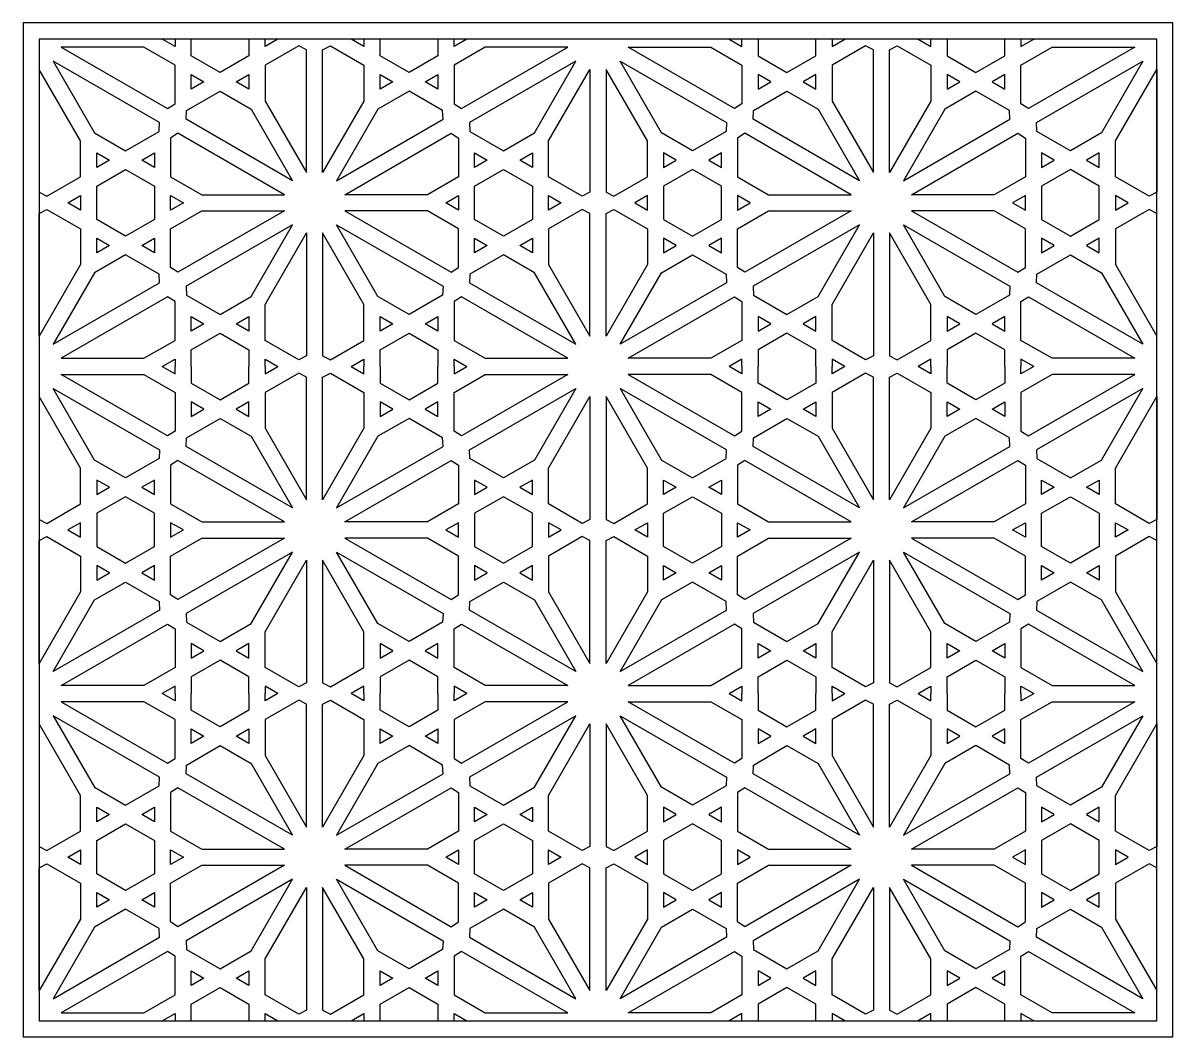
# Model space of a CAD drawing. Header units: millimetres. Extents: x 371 to 797, y 677 to 1053.
import ezdxf

# ---------------------------------------------------------------- set-up
doc = ezdxf.new("R2010")
doc.units = ezdxf.units.MM
doc.layers.add('LAYER_05', color=1, linetype='Continuous', true_color=0xff0000)

msp = doc.modelspace()

# ---------------------------------------------------------------- linework, layer by layer
at = {"layer": 'LAYER_05'}
for p, q in [((797.16, 1053.16), (370.97, 1053.16)), ((370.97, 1053.16), (370.97, 677.26)), ((797.16, 677.26), (797.16, 1053.16)), ((791.16, 1047.16), (376.97, 1047.16)), ((376.97, 1047.16), (376.97, 683.26)), ((427.3, 1044.44), (422.59, 1047.16)), ((427.3, 1047.16), (427.3, 1044.44)), ((433.3, 1040.98), (433.3, 1047.16)), ((454.7, 1047.16), (454.7, 1040.98)), ((465.41, 1047.16), (460.7, 1044.44)), ((460.7, 1044.44), (460.7, 1047.16)), ((473.14, 1044.69), (460.7, 1037.51)), ((476.02, 1043.21), (473.14, 1044.69)), ((482.02, 1043.21), (484.9, 1044.69)), ((484.9, 1044.69), (497.33, 1037.51)), ((497.33, 1044.44), (492.63, 1047.16)), ((497.33, 1047.16), (497.33, 1044.44)), ((503.33, 1040.98), (503.33, 1047.16)), ((524.74, 1047.16), (524.74, 1040.98)), ((535.44, 1047.16), (530.74, 1044.44)), ((530.74, 1044.44), (530.74, 1047.16)), ((632.69, 1047.16), (637.4, 1044.44)), ((637.4, 1044.44), (637.4, 1047.16)), ((643.4, 1047.16), (643.4, 1040.98)), ((664.8, 1040.98), (664.8, 1047.16)), ((670.8, 1047.16), (670.8, 1044.44)), ((670.8, 1044.44), (675.5, 1047.16)), ((683.24, 1044.69), (670.8, 1037.51)), ((686.11, 1043.21), (683.24, 1044.69)), ((692.11, 1043.21), (694.99, 1044.69)), ((694.99, 1044.69), (707.43, 1037.51)), ((702.73, 1047.16), (707.43, 1044.44)), ((707.43, 1044.44), (707.43, 1047.16)), ((713.43, 1047.16), (713.43, 1040.98)), ((734.83, 1040.98), (734.83, 1047.16)), ((740.83, 1047.16), (740.83, 1044.44)), ((740.83, 1044.44), (745.54, 1047.16)), ((791.16, 683.26), (791.16, 1047.16)), ((415.79, 1044.16), (385.16, 1044.16)), ((385.16, 1044.16), (424.58, 1021.4)), ((427.3, 1037.51), (415.79, 1044.16)), ((444, 1034.8), (433.3, 1040.98)), ((454.7, 1040.98), (444, 1034.8)), ((476.02, 997.7), (476.02, 1043.21)), ((482.02, 997.7), (482.02, 1043.21)), ((514.03, 1034.8), (503.33, 1040.98)), ((524.74, 1040.98), (514.03, 1034.8)), ((542.24, 1044.16), (530.74, 1037.51)), ((533.46, 1021.4), (572.87, 1044.16)), ((572.87, 1044.16), (542.24, 1044.16)), ((595.26, 1044.16), (625.89, 1044.16)), ((634.67, 1021.4), (595.26, 1044.16)), ((625.89, 1044.16), (637.4, 1037.51)), ((643.4, 1040.98), (654.1, 1034.8)), ((654.1, 1034.8), (664.8, 1040.98)), ((686.11, 997.7), (686.11, 1043.21)), ((692.11, 997.7), (692.11, 1043.21)), ((713.43, 1040.98), (724.13, 1034.8)), ((724.13, 1034.8), (734.83, 1040.98)), ((740.83, 1037.51), (752.34, 1044.16)), ((782.97, 1044.16), (743.56, 1021.4)), ((752.34, 1044.16), (782.97, 1044.16)), ((392.28, 1009.44), (376.97, 1035.96)), ((376.97, 1035.96), (376.97, 990.45)), ((382.16, 1038.96), (397.48, 1012.44)), ((421.58, 1016.21), (382.16, 1038.96)), ((427.3, 1023.16), (427.3, 1037.51)), ((460.7, 1037.51), (460.7, 1024.23)), ((497.33, 1037.51), (497.33, 1024.23)), ((530.74, 1037.51), (530.74, 1023.16)), ((575.87, 1038.96), (536.46, 1016.21)), ((560.56, 1012.44), (575.87, 1038.96)), ((565.75, 1009.44), (581.07, 1035.96)), ((581.07, 1035.96), (581.07, 990.45)), ((602.38, 1009.44), (587.07, 1035.96)), ((587.07, 1035.96), (587.07, 990.45)), ((607.58, 1012.44), (592.26, 1038.96)), ((592.26, 1038.96), (631.67, 1016.21)), ((637.4, 1037.51), (637.4, 1023.16)), ((670.8, 1037.51), (670.8, 1024.23)), ((707.43, 1037.51), (707.43, 1024.23)), ((740.83, 1023.16), (740.83, 1037.51)), ((746.56, 1016.21), (785.97, 1038.96)), ((785.97, 1038.96), (770.65, 1012.44)), ((775.85, 1009.44), (791.16, 1035.96)), ((791.16, 1035.96), (791.16, 990.45)), ((433.3, 1028.62), (433.3, 1034.05)), ((433.3, 1034.05), (438, 1031.33)), ((450, 1031.33), (454.7, 1034.05)), ((454.7, 1034.05), (454.7, 1028.62)), ((503.33, 1028.62), (503.33, 1034.05)), ((503.33, 1034.05), (508.03, 1031.33)), ((520.03, 1031.33), (524.74, 1034.05)), ((524.74, 1034.05), (524.74, 1028.62)), ((648.1, 1031.33), (643.4, 1034.05)), ((643.4, 1034.05), (643.4, 1028.62)), ((664.8, 1034.05), (660.1, 1031.33)), ((664.8, 1028.62), (664.8, 1034.05)), ((718.13, 1031.33), (713.43, 1034.05)), ((713.43, 1034.05), (713.43, 1028.62)), ((734.83, 1034.05), (730.13, 1031.33)), ((734.83, 1028.62), (734.83, 1034.05)), ((431.57, 1020.69), (444, 1027.87)), ((438, 1031.33), (433.3, 1028.62)), ((444, 1027.87), (455.51, 1021.23)), ((454.7, 1028.62), (450, 1031.33)), ((514.03, 1027.87), (502.53, 1021.23)), ((508.03, 1031.33), (503.33, 1028.62)), ((526.47, 1020.69), (514.03, 1027.87)), ((524.74, 1028.62), (520.03, 1031.33)), ((641.66, 1020.69), (654.1, 1027.87)), ((643.4, 1028.62), (648.1, 1031.33)), ((654.1, 1027.87), (665.61, 1021.23)), ((660.1, 1031.33), (664.8, 1028.62)), ((724.13, 1027.87), (712.62, 1021.23)), ((713.43, 1028.62), (718.13, 1031.33)), ((736.57, 1020.69), (724.13, 1027.87)), ((730.13, 1031.33), (734.83, 1028.62)), ((424.58, 1021.4), (427.3, 1023.16)), ((460.7, 1024.23), (476.02, 997.7)), ((497.33, 1024.23), (482.02, 997.7)), ((530.74, 1023.16), (533.46, 1021.4)), ((637.4, 1023.16), (634.67, 1021.4)), ((670.8, 1024.23), (686.11, 997.7)), ((707.43, 1024.23), (692.11, 997.7)), ((743.56, 1021.4), (740.83, 1023.16)), ((431.41, 1017.46), (431.57, 1020.69)), ((455.51, 1021.23), (470.82, 994.7)), ((502.53, 1021.23), (487.21, 994.7)), ((526.63, 1017.46), (526.47, 1020.69)), ((641.51, 1017.46), (641.66, 1020.69)), ((665.61, 1021.23), (680.92, 994.7)), ((712.62, 1021.23), (697.31, 994.7)), ((736.72, 1017.46), (736.57, 1020.69)), ((421.42, 1012.97), (421.58, 1016.21)), ((470.82, 994.7), (431.41, 1017.46)), ((487.21, 994.7), (526.63, 1017.46)), ((536.46, 1016.21), (536.61, 1012.97)), ((631.67, 1016.21), (631.52, 1012.97)), ((680.92, 994.7), (641.51, 1017.46)), ((697.31, 994.7), (736.72, 1017.46)), ((746.71, 1012.97), (746.56, 1016.21)), ((397.48, 1012.44), (408.98, 1005.79)), ((408.98, 1005.79), (421.42, 1012.97)), ((428.41, 1012.26), (425.69, 1010.51)), ((425.69, 1010.51), (425.69, 996.15)), ((467.82, 989.51), (428.41, 1012.26)), ((490.21, 989.51), (529.63, 1012.26)), ((529.63, 1012.26), (532.35, 1010.51)), ((532.35, 1010.51), (532.35, 996.15)), ((536.61, 1012.97), (549.05, 1005.79)), ((549.05, 1005.79), (560.56, 1012.44)), ((619.08, 1005.79), (607.58, 1012.44)), ((631.52, 1012.97), (619.08, 1005.79)), ((638.51, 1012.26), (635.78, 1010.51)), ((635.78, 1010.51), (635.78, 996.15)), ((677.92, 989.51), (638.51, 1012.26)), ((700.31, 989.51), (739.72, 1012.26)), ((739.72, 1012.26), (742.45, 1010.51)), ((742.45, 1010.51), (742.45, 996.15)), ((759.15, 1005.79), (746.71, 1012.97)), ((770.65, 1012.44), (759.15, 1005.79)), ((392.28, 996.15), (392.28, 1009.44)), ((565.75, 996.15), (565.75, 1009.44)), ((602.38, 996.15), (602.38, 1009.44)), ((775.85, 996.15), (775.85, 1009.44)), ((398.28, 1005.04), (402.98, 1002.33)), ((398.28, 999.61), (398.28, 1005.04)), ((402.98, 1002.33), (398.28, 999.61)), ((414.98, 1002.33), (419.69, 1005.04)), ((419.69, 999.61), (414.98, 1002.33)), ((419.69, 1005.04), (419.69, 999.61)), ((538.35, 1005.04), (543.05, 1002.33)), ((538.35, 999.61), (538.35, 1005.04)), ((543.05, 1002.33), (538.35, 999.61)), ((555.05, 1002.33), (559.75, 1005.04)), ((559.75, 999.61), (555.05, 1002.33)), ((559.75, 1005.04), (559.75, 999.61)), ((608.38, 1005.04), (608.38, 999.61)), ((613.08, 1002.33), (608.38, 1005.04)), ((608.38, 999.61), (613.08, 1002.33)), ((629.78, 1005.04), (625.08, 1002.33)), ((625.08, 1002.33), (629.78, 999.61)), ((629.78, 999.61), (629.78, 1005.04)), ((748.45, 1005.04), (748.45, 999.61)), ((753.15, 1002.33), (748.45, 1005.04)), ((748.45, 999.61), (753.15, 1002.33)), ((769.85, 1005.04), (765.15, 1002.33)), ((765.15, 1002.33), (769.85, 999.61)), ((769.85, 999.61), (769.85, 1005.04)), ((398.28, 992.69), (408.98, 998.87)), ((408.98, 998.87), (419.69, 992.69)), ((538.35, 992.69), (549.05, 998.87)), ((549.05, 998.87), (559.75, 992.69)), ((619.08, 998.87), (608.38, 992.69)), ((629.78, 992.69), (619.08, 998.87)), ((759.15, 998.87), (748.45, 992.69)), ((769.85, 992.69), (759.15, 998.87)), ((379.85, 988.97), (392.28, 996.15)), ((425.69, 996.15), (437.19, 989.51)), ((532.35, 996.15), (520.84, 989.51)), ((578.19, 988.97), (565.75, 996.15)), ((589.94, 988.97), (602.38, 996.15)), ((635.78, 996.15), (647.29, 989.51)), ((742.45, 996.15), (730.94, 989.51)), ((788.29, 988.97), (775.85, 996.15)), ((376.97, 990.45), (379.85, 988.97)), ((387.58, 986.51), (392.28, 989.22)), ((392.28, 989.22), (392.28, 983.79)), ((398.28, 980.33), (398.28, 992.69)), ((419.69, 992.69), (419.69, 980.33)), ((425.69, 983.79), (425.69, 989.22)), ((425.69, 989.22), (430.39, 986.51)), ((437.19, 989.51), (467.82, 989.51)), ((520.84, 989.51), (490.21, 989.51)), ((527.64, 986.51), (532.35, 989.22)), ((532.35, 989.22), (532.35, 983.79)), ((538.35, 980.33), (538.35, 992.69)), ((559.75, 992.69), (559.75, 980.33)), ((565.75, 983.79), (565.75, 989.22)), ((565.75, 989.22), (570.45, 986.51)), ((581.07, 990.45), (578.19, 988.97)), ((587.07, 990.45), (589.94, 988.97)), ((602.38, 989.22), (597.68, 986.51)), ((602.38, 983.79), (602.38, 989.22)), ((608.38, 992.69), (608.38, 980.33)), ((629.78, 980.33), (629.78, 992.69)), ((640.49, 986.51), (635.78, 989.22)), ((635.78, 989.22), (635.78, 983.79)), ((647.29, 989.51), (677.92, 989.51)), ((730.94, 989.51), (700.31, 989.51)), ((742.45, 989.22), (737.74, 986.51)), ((742.45, 983.79), (742.45, 989.22)), ((748.45, 992.69), (748.45, 980.33)), ((769.85, 980.33), (769.85, 992.69)), ((780.55, 986.51), (775.85, 989.22)), ((775.85, 989.22), (775.85, 983.79)), ((791.16, 990.45), (788.29, 988.97)), ((392.28, 983.79), (387.58, 986.51)), ((430.39, 986.51), (425.69, 983.79)), ((532.35, 983.79), (527.64, 986.51)), ((570.45, 986.51), (565.75, 983.79)), ((597.68, 986.51), (602.38, 983.79)), ((635.78, 983.79), (640.49, 986.51)), ((737.74, 986.51), (742.45, 983.79)), ((775.85, 983.79), (780.55, 986.51)), ((376.97, 982.56), (379.85, 984.04)), ((376.97, 937.05), (376.97, 982.56)), ((379.85, 984.04), (392.28, 976.86)), ((408.98, 974.15), (398.28, 980.33)), ((419.69, 980.33), (408.98, 974.15)), ((425.69, 976.86), (437.19, 983.51)), ((467.82, 983.51), (428.41, 960.75)), ((437.19, 983.51), (467.82, 983.51)), ((490.21, 983.51), (529.63, 960.75)), ((520.84, 983.51), (490.21, 983.51)), ((532.35, 976.86), (520.84, 983.51)), ((549.05, 974.15), (538.35, 980.33)), ((559.75, 980.33), (549.05, 974.15)), ((578.19, 984.04), (565.75, 976.86)), ((581.07, 982.56), (578.19, 984.04)), ((581.07, 937.05), (581.07, 982.56)), ((587.07, 982.56), (589.94, 984.04)), ((587.07, 937.05), (587.07, 982.56)), ((589.94, 984.04), (602.38, 976.86)), ((608.38, 980.33), (619.08, 974.15)), ((619.08, 974.15), (629.78, 980.33)), ((635.78, 976.86), (647.29, 983.51)), ((677.92, 983.51), (638.51, 960.75)), ((647.29, 983.51), (677.92, 983.51)), ((730.94, 983.51), (700.31, 983.51)), ((700.31, 983.51), (739.72, 960.75)), ((742.45, 976.86), (730.94, 983.51)), ((748.45, 980.33), (759.15, 974.15)), ((759.15, 974.15), (769.85, 980.33)), ((788.29, 984.04), (775.85, 976.86)), ((791.16, 982.56), (788.29, 984.04)), ((791.16, 937.05), (791.16, 982.56)), ((392.28, 976.86), (392.28, 963.58)), ((425.69, 962.51), (425.69, 976.86)), ((470.82, 978.31), (431.41, 955.56)), ((455.51, 951.79), (470.82, 978.31)), ((502.53, 951.79), (487.21, 978.31)), ((487.21, 978.31), (526.63, 955.56)), ((532.35, 962.51), (532.35, 976.86)), ((565.75, 976.86), (565.75, 963.58)), ((602.38, 976.86), (602.38, 963.58)), ((635.78, 962.51), (635.78, 976.86)), ((680.92, 978.31), (641.51, 955.56)), ((665.61, 951.79), (680.92, 978.31)), ((697.31, 978.31), (736.72, 955.56)), ((712.62, 951.79), (697.31, 978.31)), ((742.45, 962.51), (742.45, 976.86)), ((775.85, 976.86), (775.85, 963.58)), ((398.28, 967.97), (398.28, 973.4)), ((398.28, 973.4), (402.98, 970.68)), ((414.98, 970.68), (419.69, 973.4)), ((419.69, 973.4), (419.69, 967.97)), ((460.7, 948.79), (476.02, 975.31)), ((476.02, 975.31), (476.02, 929.8)), ((482.02, 975.31), (482.02, 929.8)), ((497.33, 948.79), (482.02, 975.31)), ((538.35, 967.97), (538.35, 973.4)), ((538.35, 973.4), (543.05, 970.68)), ((555.05, 970.68), (559.75, 973.4)), ((559.75, 973.4), (559.75, 967.97)), ((613.08, 970.68), (608.38, 973.4)), ((608.38, 973.4), (608.38, 967.97)), ((629.78, 973.4), (625.08, 970.68)), ((629.78, 967.97), (629.78, 973.4)), ((670.8, 948.79), (686.11, 975.31)), ((686.11, 975.31), (686.11, 929.8)), ((707.43, 948.79), (692.11, 975.31)), ((692.11, 975.31), (692.11, 929.8)), ((753.15, 970.68), (748.45, 973.4)), ((748.45, 973.4), (748.45, 967.97)), ((769.85, 973.4), (765.15, 970.68)), ((769.85, 967.97), (769.85, 973.4)), ((402.98, 970.68), (398.28, 967.97)), ((419.69, 967.97), (414.98, 970.68)), ((543.05, 970.68), (538.35, 967.97)), ((559.75, 967.97), (555.05, 970.68)), ((608.38, 967.97), (613.08, 970.68)), ((625.08, 970.68), (629.78, 967.97)), ((748.45, 967.97), (753.15, 970.68)), ((765.15, 970.68), (769.85, 967.97)), ((392.28, 963.58), (376.97, 937.05)), ((408.98, 967.22), (397.48, 960.58)), ((421.42, 960.04), (408.98, 967.22)), ((549.05, 967.22), (536.61, 960.04)), ((560.56, 960.58), (549.05, 967.22)), ((565.75, 963.58), (581.07, 937.05)), ((602.38, 963.58), (587.07, 937.05)), ((607.58, 960.58), (619.08, 967.22)), ((619.08, 967.22), (631.52, 960.04)), ((746.71, 960.04), (759.15, 967.22)), ((759.15, 967.22), (770.65, 960.58)), ((775.85, 963.58), (791.16, 937.05)), ((397.48, 960.58), (382.16, 934.05)), ((421.58, 956.81), (421.42, 960.04)), ((428.41, 960.75), (425.69, 962.51)), ((529.63, 960.75), (532.35, 962.51)), ((536.61, 960.04), (536.46, 956.81)), ((575.87, 934.05), (560.56, 960.58)), ((592.26, 934.05), (607.58, 960.58)), ((631.52, 960.04), (631.67, 956.81)), ((638.51, 960.75), (635.78, 962.51)), ((739.72, 960.75), (742.45, 962.51)), ((746.56, 956.81), (746.71, 960.04)), ((770.65, 960.58), (785.97, 934.05)), ((382.16, 934.05), (421.58, 956.81)), ((431.41, 955.56), (431.57, 952.32)), ((526.63, 955.56), (526.47, 952.32)), ((536.46, 956.81), (575.87, 934.05)), ((631.67, 956.81), (592.26, 934.05)), ((641.51, 955.56), (641.66, 952.32)), ((736.72, 955.56), (736.57, 952.32)), ((785.97, 934.05), (746.56, 956.81)), ((424.58, 951.61), (385.16, 928.86)), ((427.3, 949.86), (424.58, 951.61)), ((431.57, 952.32), (444, 945.14)), ((444, 945.14), (455.51, 951.79)), ((514.03, 945.14), (502.53, 951.79)), ((526.47, 952.32), (514.03, 945.14)), ((533.46, 951.61), (530.74, 949.86)), ((572.87, 928.86), (533.46, 951.61)), ((595.26, 928.86), (634.67, 951.61)), ((634.67, 951.61), (637.4, 949.86)), ((641.66, 952.32), (654.1, 945.14)), ((654.1, 945.14), (665.61, 951.79)), ((724.13, 945.14), (712.62, 951.79)), ((736.57, 952.32), (724.13, 945.14)), ((740.83, 949.86), (743.56, 951.61)), ((743.56, 951.61), (782.97, 928.86)), ((427.3, 935.5), (427.3, 949.86)), ((460.7, 935.5), (460.7, 948.79)), ((497.33, 935.5), (497.33, 948.79)), ((530.74, 949.86), (530.74, 935.5)), ((637.4, 949.86), (637.4, 935.5)), ((670.8, 935.5), (670.8, 948.79)), ((707.43, 935.5), (707.43, 948.79)), ((740.83, 935.5), (740.83, 949.86)), ((433.3, 944.39), (438, 941.68)), ((433.3, 938.96), (433.3, 944.39)), ((450, 941.68), (454.7, 944.39)), ((454.7, 944.39), (454.7, 938.96)), ((503.33, 944.39), (508.03, 941.68)), ((503.33, 938.96), (503.33, 944.39)), ((520.03, 941.68), (524.74, 944.39)), ((524.74, 944.39), (524.74, 938.96)), ((643.4, 944.39), (643.4, 938.96)), ((648.1, 941.68), (643.4, 944.39)), ((664.8, 944.39), (660.1, 941.68)), ((664.8, 938.96), (664.8, 944.39)), ((713.43, 944.39), (713.43, 938.96)), ((718.13, 941.68), (713.43, 944.39)), ((734.83, 944.39), (730.13, 941.68)), ((734.83, 938.96), (734.83, 944.39)), ((438, 941.68), (433.3, 938.96)), ((433.3, 932.04), (444, 938.22)), ((444, 938.22), (454.7, 932.04)), ((454.7, 938.96), (450, 941.68)), ((508.03, 941.68), (503.33, 938.96)), ((503.33, 932.04), (514.03, 938.22)), ((514.03, 938.22), (524.74, 932.04)), ((524.74, 938.96), (520.03, 941.68)), ((643.4, 938.96), (648.1, 941.68)), ((654.1, 938.22), (643.4, 932.04)), ((664.8, 932.04), (654.1, 938.22)), ((660.1, 941.68), (664.8, 938.96)), ((713.43, 938.96), (718.13, 941.68)), ((724.13, 938.22), (713.43, 932.04)), ((734.83, 932.04), (724.13, 938.22)), ((730.13, 941.68), (734.83, 938.96)), ((415.79, 928.86), (427.3, 935.5)), ((473.14, 928.32), (460.7, 935.5)), ((484.9, 928.32), (497.33, 935.5)), ((530.74, 935.5), (542.24, 928.86)), ((637.4, 935.5), (625.89, 928.86)), ((683.24, 928.32), (670.8, 935.5)), ((694.99, 928.32), (707.43, 935.5)), ((752.34, 928.86), (740.83, 935.5)), ((433.3, 925.86), (433.3, 932.04)), ((454.7, 932.04), (454.7, 925.86)), ((476.02, 929.8), (473.14, 928.32)), ((482.02, 929.8), (484.9, 928.32)), ((503.33, 925.86), (503.33, 932.04)), ((524.74, 932.04), (524.74, 925.86)), ((643.4, 932.04), (643.4, 925.86)), ((664.8, 925.86), (664.8, 932.04)), ((686.11, 929.8), (683.24, 928.32)), ((692.11, 929.8), (694.99, 928.32)), ((713.43, 932.04), (713.43, 925.86)), ((734.83, 925.86), (734.83, 932.04)), ((385.16, 928.86), (415.79, 928.86)), ((422.59, 925.86), (427.3, 928.57)), ((422.59, 925.86), (427.3, 923.14)), ((427.3, 928.57), (427.3, 925.86)), ((427.3, 923.14), (427.3, 925.86)), ((433.3, 925.86), (433.3, 919.68)), ((454.7, 919.68), (454.7, 925.86)), ((460.7, 925.86), (460.7, 928.57)), ((460.7, 928.57), (465.41, 925.86)), ((460.7, 925.86), (460.7, 923.14)), ((460.7, 923.14), (465.41, 925.86)), ((492.63, 925.86), (497.33, 928.57)), ((492.63, 925.86), (497.33, 923.14)), ((497.33, 928.57), (497.33, 925.86)), ((497.33, 923.14), (497.33, 925.86)), ((503.33, 925.86), (503.33, 919.68)), ((524.74, 919.68), (524.74, 925.86)), ((530.74, 925.86), (530.74, 928.57)), ((530.74, 928.57), (535.44, 925.86)), ((530.74, 925.86), (530.74, 923.14)), ((530.74, 923.14), (535.44, 925.86)), ((542.24, 928.86), (572.87, 928.86)), ((625.89, 928.86), (595.26, 928.86)), ((637.4, 928.57), (632.69, 925.86)), ((637.4, 923.14), (632.69, 925.86)), ((637.4, 925.86), (637.4, 928.57)), ((637.4, 925.86), (637.4, 923.14)), ((643.4, 919.68), (643.4, 925.86)), ((664.8, 925.86), (664.8, 919.68)), ((675.5, 925.86), (670.8, 928.57)), ((670.8, 928.57), (670.8, 925.86)), ((675.5, 925.86), (670.8, 923.14)), ((670.8, 923.14), (670.8, 925.86)), ((707.43, 928.57), (702.73, 925.86)), ((707.43, 923.14), (702.73, 925.86)), ((707.43, 925.86), (707.43, 928.57)), ((707.43, 925.86), (707.43, 923.14)), ((713.43, 919.68), (713.43, 925.86)), ((734.83, 925.86), (734.83, 919.68)), ((745.54, 925.86), (740.83, 928.57)), ((740.83, 928.57), (740.83, 925.86)), ((745.54, 925.86), (740.83, 923.14)), ((740.83, 923.14), (740.83, 925.86)), ((782.97, 928.86), (752.34, 928.86)), ((385.16, 922.86), (415.79, 922.86)), ((424.58, 900.1), (385.16, 922.86)), ((415.79, 922.86), (427.3, 916.21)), ((473.14, 923.39), (460.7, 916.21)), ((476.02, 921.91), (473.14, 923.39)), ((476.02, 876.4), (476.02, 921.91)), ((482.02, 921.91), (484.9, 923.39)), ((482.02, 876.4), (482.02, 921.91)), ((484.9, 923.39), (497.33, 916.21)), ((530.74, 916.21), (542.24, 922.86)), ((572.87, 922.86), (533.46, 900.1)), ((542.24, 922.86), (572.87, 922.86)), ((625.89, 922.86), (595.26, 922.86)), ((595.26, 922.86), (634.67, 900.1)), ((637.4, 916.21), (625.89, 922.86)), ((683.24, 923.39), (670.8, 916.21)), ((686.11, 921.91), (683.24, 923.39)), ((686.11, 876.4), (686.11, 921.91)), ((692.11, 921.91), (694.99, 923.39)), ((692.11, 876.4), (692.11, 921.91)), ((694.99, 923.39), (707.43, 916.21)), ((752.34, 922.86), (740.83, 916.21)), ((743.56, 900.1), (782.97, 922.86)), ((782.97, 922.86), (752.34, 922.86)), ((397.48, 891.14), (382.16, 917.66)), ((382.16, 917.66), (421.58, 894.91)), ((433.3, 919.68), (444, 913.5)), ((444, 913.5), (454.7, 919.68)), ((503.33, 919.68), (514.03, 913.5)), ((514.03, 913.5), (524.74, 919.68)), ((536.46, 894.91), (575.87, 917.66)), ((575.87, 917.66), (560.56, 891.14)), ((592.26, 917.66), (607.58, 891.14)), ((631.67, 894.91), (592.26, 917.66)), ((654.1, 913.5), (643.4, 919.68)), ((664.8, 919.68), (654.1, 913.5)), ((724.13, 913.5), (713.43, 919.68)), ((734.83, 919.68), (724.13, 913.5)), ((785.97, 917.66), (746.56, 894.91)), ((770.65, 891.14), (785.97, 917.66)), ((392.28, 888.14), (376.97, 914.66)), ((376.97, 914.66), (376.97, 869.15)), ((427.3, 916.21), (427.3, 901.86)), ((438, 910.03), (433.3, 912.75)), ((433.3, 912.75), (433.3, 907.32)), ((454.7, 912.75), (450, 910.03)), ((454.7, 907.32), (454.7, 912.75)), ((460.7, 916.21), (460.7, 902.93)), ((497.33, 916.21), (497.33, 902.93)), ((508.03, 910.03), (503.33, 912.75)), ((503.33, 912.75), (503.33, 907.32)), ((524.74, 912.75), (520.03, 910.03)), ((524.74, 907.32), (524.74, 912.75)), ((530.74, 901.86), (530.74, 916.21)), ((565.75, 888.14), (581.07, 914.66)), ((581.07, 914.66), (581.07, 869.15)), ((602.38, 888.14), (587.07, 914.66)), ((587.07, 914.66), (587.07, 869.15)), ((637.4, 901.86), (637.4, 916.21)), ((643.4, 907.32), (643.4, 912.75)), ((643.4, 912.75), (648.1, 910.03)), ((660.1, 910.03), (664.8, 912.75)), ((664.8, 912.75), (664.8, 907.32)), ((670.8, 916.21), (670.8, 902.93)), ((707.43, 916.21), (707.43, 902.93)), ((713.43, 907.32), (713.43, 912.75)), ((713.43, 912.75), (718.13, 910.03)), ((730.13, 910.03), (734.83, 912.75)), ((734.83, 912.75), (734.83, 907.32)), ((740.83, 916.21), (740.83, 901.86)), ((775.85, 888.14), (791.16, 914.66)), ((791.16, 914.66), (791.16, 869.15)), ((433.3, 907.32), (438, 910.03)), ((450, 910.03), (454.7, 907.32)), ((503.33, 907.32), (508.03, 910.03)), ((520.03, 910.03), (524.74, 907.32)), ((648.1, 910.03), (643.4, 907.32)), ((664.8, 907.32), (660.1, 910.03)), ((718.13, 910.03), (713.43, 907.32)), ((734.83, 907.32), (730.13, 910.03)), ((431.57, 899.39), (444, 906.57)), ((444, 906.57), (455.51, 899.93)), ((514.03, 906.57), (502.53, 899.93)), ((526.47, 899.39), (514.03, 906.57)), ((641.66, 899.39), (654.1, 906.57)), ((654.1, 906.57), (665.61, 899.93)), ((724.13, 906.57), (712.62, 899.93)), ((736.57, 899.39), (724.13, 906.57)), ((427.3, 901.86), (424.58, 900.1)), ((431.41, 896.16), (431.57, 899.39)), ((455.51, 899.93), (470.82, 873.4)), ((460.7, 902.93), (476.02, 876.4)), ((497.33, 902.93), (482.02, 876.4)), ((502.53, 899.93), (487.21, 873.4)), ((526.63, 896.16), (526.47, 899.39)), ((533.46, 900.1), (530.74, 901.86)), ((634.67, 900.1), (637.4, 901.86)), ((641.51, 896.16), (641.66, 899.39)), ((665.61, 899.93), (680.92, 873.4)), ((670.8, 902.93), (686.11, 876.4)), ((707.43, 902.93), (692.11, 876.4)), ((712.62, 899.93), (697.31, 873.4)), ((736.72, 896.16), (736.57, 899.39)), ((740.83, 901.86), (743.56, 900.1)), ((470.82, 873.4), (431.41, 896.16)), ((487.21, 873.4), (526.63, 896.16)), ((680.92, 873.4), (641.51, 896.16)), ((697.31, 873.4), (736.72, 896.16)), ((408.98, 884.49), (397.48, 891.14)), ((421.42, 891.67), (408.98, 884.49)), ((421.58, 894.91), (421.42, 891.67)), ((428.41, 890.96), (425.69, 889.21)), ((467.82, 868.21), (428.41, 890.96)), ((490.21, 868.21), (529.63, 890.96)), ((529.63, 890.96), (532.35, 889.21)), ((536.61, 891.67), (536.46, 894.91)), ((549.05, 884.49), (536.61, 891.67)), ((560.56, 891.14), (549.05, 884.49)), ((607.58, 891.14), (619.08, 884.49)), ((619.08, 884.49), (631.52, 891.67)), ((631.52, 891.67), (631.67, 894.91)), ((638.51, 890.96), (635.78, 889.21)), ((677.92, 868.21), (638.51, 890.96)), ((700.31, 868.21), (739.72, 890.96)), ((739.72, 890.96), (742.45, 889.21)), ((746.56, 894.91), (746.71, 891.67)), ((746.71, 891.67), (759.15, 884.49)), ((759.15, 884.49), (770.65, 891.14)), ((392.28, 874.85), (392.28, 888.14)), ((425.69, 889.21), (425.69, 874.85)), ((532.35, 889.21), (532.35, 874.85)), ((565.75, 874.85), (565.75, 888.14)), ((602.38, 874.85), (602.38, 888.14)), ((635.78, 889.21), (635.78, 874.85)), ((742.45, 889.21), (742.45, 874.85)), ((775.85, 874.85), (775.85, 888.14)), ((398.28, 883.74), (398.28, 878.31)), ((402.98, 881.03), (398.28, 883.74)), ((419.69, 883.74), (414.98, 881.03)), ((419.69, 878.31), (419.69, 883.74)), ((538.35, 883.74), (538.35, 878.31)), ((543.05, 881.03), (538.35, 883.74)), ((559.75, 883.74), (555.05, 881.03)), ((559.75, 878.31), (559.75, 883.74)), ((608.38, 883.74), (613.08, 881.03)), ((608.38, 878.31), (608.38, 883.74)), ((625.08, 881.03), (629.78, 883.74)), ((629.78, 883.74), (629.78, 878.31)), ((748.45, 883.74), (753.15, 881.03)), ((748.45, 878.31), (748.45, 883.74)), ((765.15, 881.03), (769.85, 883.74)), ((769.85, 883.74), (769.85, 878.31)), ((398.28, 878.31), (402.98, 881.03)), ((414.98, 881.03), (419.69, 878.31)), ((538.35, 878.31), (543.05, 881.03)), ((555.05, 881.03), (559.75, 878.31)), ((613.08, 881.03), (608.38, 878.31)), ((629.78, 878.31), (625.08, 881.03)), ((753.15, 881.03), (748.45, 878.31)), ((769.85, 878.31), (765.15, 881.03)), ((379.85, 867.67), (392.28, 874.85)), ((408.98, 877.56), (398.28, 871.39)), ((419.69, 871.39), (408.98, 877.56)), ((425.69, 874.85), (437.19, 868.21)), ((532.35, 874.85), (520.84, 868.21)), ((549.05, 877.56), (538.35, 871.39)), ((559.75, 871.39), (549.05, 877.56)), ((578.19, 867.67), (565.75, 874.85)), ((589.94, 867.67), (602.38, 874.85)), ((608.38, 871.39), (619.08, 877.56)), ((619.08, 877.56), (629.78, 871.39)), ((635.78, 874.85), (647.29, 868.21)), ((742.45, 874.85), (730.94, 868.21)), ((748.45, 871.39), (759.15, 877.56)), ((759.15, 877.56), (769.85, 871.39)), ((788.29, 867.67), (775.85, 874.85)), ((398.28, 871.39), (398.28, 859.03)), ((419.69, 859.03), (419.69, 871.39)), ((538.35, 871.39), (538.35, 859.03)), ((559.75, 859.03), (559.75, 871.39)), ((608.38, 859.03), (608.38, 871.39)), ((629.78, 871.39), (629.78, 859.03)), ((748.45, 859.03), (748.45, 871.39)), ((769.85, 871.39), (769.85, 859.03)), ((376.97, 869.15), (379.85, 867.67)), ((392.28, 867.92), (387.58, 865.21)), ((387.58, 865.21), (392.28, 862.49)), ((392.28, 862.49), (392.28, 867.92)), ((430.39, 865.21), (425.69, 867.92)), ((425.69, 867.92), (425.69, 862.49)), ((425.69, 862.49), (430.39, 865.21)), ((437.19, 868.21), (467.82, 868.21)), ((520.84, 868.21), (490.21, 868.21)), ((532.35, 867.92), (527.64, 865.21)), ((527.64, 865.21), (532.35, 862.49)), ((532.35, 862.49), (532.35, 867.92)), ((570.45, 865.21), (565.75, 867.92)), ((565.75, 867.92), (565.75, 862.49)), ((565.75, 862.49), (570.45, 865.21)), ((581.07, 869.15), (578.19, 867.67)), ((587.07, 869.15), (589.94, 867.67)), ((597.68, 865.21), (602.38, 867.92)), ((602.38, 862.49), (597.68, 865.21)), ((602.38, 867.92), (602.38, 862.49)), ((635.78, 862.49), (635.78, 867.92)), ((635.78, 867.92), (640.49, 865.21)), ((640.49, 865.21), (635.78, 862.49)), ((647.29, 868.21), (677.92, 868.21)), ((730.94, 868.21), (700.31, 868.21)), ((737.74, 865.21), (742.45, 867.92)), ((742.45, 862.49), (737.74, 865.21)), ((742.45, 867.92), (742.45, 862.49)), ((775.85, 862.49), (775.85, 867.92)), ((775.85, 867.92), (780.55, 865.21)), ((780.55, 865.21), (775.85, 862.49)), ((791.16, 869.15), (788.29, 867.67)), ((376.97, 861.26), (379.85, 862.74)), ((376.97, 815.75), (376.97, 861.26)), ((379.85, 862.74), (392.28, 855.56)), ((425.69, 855.56), (437.19, 862.21)), ((467.82, 862.21), (428.41, 839.45)), ((437.19, 862.21), (467.82, 862.21)), ((520.84, 862.21), (490.21, 862.21)), ((490.21, 862.21), (529.63, 839.45)), ((532.35, 855.56), (520.84, 862.21)), ((578.19, 862.74), (565.75, 855.56)), ((581.07, 861.26), (578.19, 862.74)), ((581.07, 815.75), (581.07, 861.26)), ((587.07, 861.26), (589.94, 862.74)), ((587.07, 815.75), (587.07, 861.26)), ((589.94, 862.74), (602.38, 855.56)), ((635.78, 855.56), (647.29, 862.21)), ((677.92, 862.21), (638.51, 839.45)), ((647.29, 862.21), (677.92, 862.21)), ((700.31, 862.21), (739.72, 839.45)), ((730.94, 862.21), (700.31, 862.21)), ((742.45, 855.56), (730.94, 862.21)), ((788.29, 862.74), (775.85, 855.56)), ((791.16, 861.26), (788.29, 862.74)), ((791.16, 815.75), (791.16, 861.26)), ((398.28, 859.03), (408.98, 852.85)), ((408.98, 852.85), (419.69, 859.03)), ((470.82, 857.01), (431.41, 834.26)), ((455.51, 830.49), (470.82, 857.01)), ((487.21, 857.01), (526.63, 834.26)), ((502.53, 830.49), (487.21, 857.01)), ((538.35, 859.03), (549.05, 852.85)), ((549.05, 852.85), (559.75, 859.03)), ((619.08, 852.85), (608.38, 859.03)), ((629.78, 859.03), (619.08, 852.85)), ((680.92, 857.01), (641.51, 834.26)), ((665.61, 830.49), (680.92, 857.01)), ((712.62, 830.49), (697.31, 857.01)), ((697.31, 857.01), (736.72, 834.26)), ((759.15, 852.85), (748.45, 859.03)), ((769.85, 859.03), (759.15, 852.85)), ((392.28, 855.56), (392.28, 842.28)), ((425.69, 841.2), (425.69, 855.56)), ((460.7, 827.49), (476.02, 854.01)), ((476.02, 854.01), (476.02, 808.5)), ((497.33, 827.49), (482.02, 854.01)), ((482.02, 854.01), (482.02, 808.5)), ((532.35, 841.2), (532.35, 855.56)), ((565.75, 855.56), (565.75, 842.28)), ((602.38, 855.56), (602.38, 842.28)), ((635.78, 841.2), (635.78, 855.56)), ((670.8, 827.49), (686.11, 854.01)), ((686.11, 854.01), (686.11, 808.5)), ((692.11, 854.01), (692.11, 808.5)), ((707.43, 827.49), (692.11, 854.01)), ((742.45, 841.2), (742.45, 855.56)), ((775.85, 855.56), (775.85, 842.28)), ((402.98, 849.38), (398.28, 852.1)), ((398.28, 852.1), (398.28, 846.67)), ((398.28, 846.67), (402.98, 849.38)), ((419.69, 852.1), (414.98, 849.38)), ((414.98, 849.38), (419.69, 846.67)), ((419.69, 846.67), (419.69, 852.1)), ((543.05, 849.38), (538.35, 852.1)), ((538.35, 852.1), (538.35, 846.67)), ((538.35, 846.67), (543.05, 849.38)), ((559.75, 852.1), (555.05, 849.38)), ((555.05, 849.38), (559.75, 846.67)), ((559.75, 846.67), (559.75, 852.1)), ((608.38, 846.67), (608.38, 852.1)), ((608.38, 852.1), (613.08, 849.38)), ((613.08, 849.38), (608.38, 846.67)), ((625.08, 849.38), (629.78, 852.1)), ((629.78, 846.67), (625.08, 849.38)), ((629.78, 852.1), (629.78, 846.67)), ((748.45, 846.67), (748.45, 852.1)), ((748.45, 852.1), (753.15, 849.38)), ((753.15, 849.38), (748.45, 846.67)), ((765.15, 849.38), (769.85, 852.1)), ((769.85, 846.67), (765.15, 849.38)), ((769.85, 852.1), (769.85, 846.67)), ((397.48, 839.28), (408.98, 845.92)), ((408.98, 845.92), (421.42, 838.74)), ((536.61, 838.74), (549.05, 845.92)), ((549.05, 845.92), (560.56, 839.28)), ((619.08, 845.92), (607.58, 839.28)), ((631.52, 838.74), (619.08, 845.92)), ((759.15, 845.92), (746.71, 838.74)), ((770.65, 839.28), (759.15, 845.92)), ((392.28, 842.28), (376.97, 815.75)), ((428.41, 839.45), (425.69, 841.2)), ((529.63, 839.45), (532.35, 841.2)), ((565.75, 842.28), (581.07, 815.75)), ((602.38, 842.28), (587.07, 815.75)), ((638.51, 839.45), (635.78, 841.2)), ((739.72, 839.45), (742.45, 841.2)), ((775.85, 842.28), (791.16, 815.75)), ((382.16, 812.75), (397.48, 839.28)), ((421.58, 835.51), (382.16, 812.75)), ((421.42, 838.74), (421.58, 835.51)), ((536.46, 835.51), (536.61, 838.74)), ((575.87, 812.75), (536.46, 835.51)), ((560.56, 839.28), (575.87, 812.75)), ((607.58, 839.28), (592.26, 812.75)), ((592.26, 812.75), (631.67, 835.51)), ((631.67, 835.51), (631.52, 838.74)), ((746.71, 838.74), (746.56, 835.51)), ((746.56, 835.51), (785.97, 812.75)), ((785.97, 812.75), (770.65, 839.28)), ((431.41, 834.26), (431.57, 831.02)), ((526.63, 834.26), (526.47, 831.02)), ((641.51, 834.26), (641.66, 831.02)), ((736.72, 834.26), (736.57, 831.02)), ((385.16, 807.56), (424.58, 830.31)), ((424.58, 830.31), (427.3, 828.56)), ((427.3, 828.56), (427.3, 814.2)), ((431.57, 831.02), (444, 823.84)), ((444, 823.84), (455.51, 830.49)), ((460.7, 814.2), (460.7, 827.49)), ((497.33, 814.2), (497.33, 827.49)), ((514.03, 823.84), (502.53, 830.49)), ((526.47, 831.02), (514.03, 823.84)), ((530.74, 828.56), (533.46, 830.31)), ((530.74, 814.2), (530.74, 828.56)), ((533.46, 830.31), (572.87, 807.56)), ((634.67, 830.31), (595.26, 807.56)), ((637.4, 828.56), (634.67, 830.31)), ((637.4, 814.2), (637.4, 828.56)), ((641.66, 831.02), (654.1, 823.84)), ((654.1, 823.84), (665.61, 830.49)), ((670.8, 814.2), (670.8, 827.49)), ((707.43, 814.2), (707.43, 827.49)), ((724.13, 823.84), (712.62, 830.49)), ((736.57, 831.02), (724.13, 823.84)), ((743.56, 830.31), (740.83, 828.56)), ((740.83, 828.56), (740.83, 814.2)), ((782.97, 807.56), (743.56, 830.31)), ((433.3, 823.09), (433.3, 817.66)), ((438, 820.38), (433.3, 823.09)), ((454.7, 823.09), (450, 820.38)), ((454.7, 817.66), (454.7, 823.09)), ((503.33, 823.09), (503.33, 817.66)), ((508.03, 820.38), (503.33, 823.09)), ((524.74, 823.09), (520.03, 820.38)), ((524.74, 817.66), (524.74, 823.09)), ((643.4, 823.09), (648.1, 820.38)), ((643.4, 817.66), (643.4, 823.09)), ((660.1, 820.38), (664.8, 823.09)), ((664.8, 823.09), (664.8, 817.66)), ((713.43, 823.09), (718.13, 820.38)), ((713.43, 817.66), (713.43, 823.09)), ((730.13, 820.38), (734.83, 823.09)), ((734.83, 823.09), (734.83, 817.66)), ((433.3, 817.66), (438, 820.38)), ((450, 820.38), (454.7, 817.66)), ((503.33, 817.66), (508.03, 820.38)), ((520.03, 820.38), (524.74, 817.66)), ((648.1, 820.38), (643.4, 817.66)), ((664.8, 817.66), (660.1, 820.38)), ((718.13, 820.38), (713.43, 817.66)), ((734.83, 817.66), (730.13, 820.38)), ((427.3, 814.2), (415.79, 807.56)), ((444, 816.91), (433.3, 810.74)), ((454.7, 810.74), (444, 816.91)), ((473.14, 807.02), (460.7, 814.2)), ((484.9, 807.02), (497.33, 814.2)), ((514.03, 816.91), (503.33, 810.74)), ((524.74, 810.74), (514.03, 816.91)), ((542.24, 807.56), (530.74, 814.2)), ((625.89, 807.56), (637.4, 814.2)), ((643.4, 810.74), (654.1, 816.91)), ((654.1, 816.91), (664.8, 810.74)), ((683.24, 807.02), (670.8, 814.2)), ((694.99, 807.02), (707.43, 814.2)), ((713.43, 810.74), (724.13, 816.91)), ((724.13, 816.91), (734.83, 810.74)), ((740.83, 814.2), (752.34, 807.56)), ((433.3, 810.74), (433.3, 804.56)), ((454.7, 804.56), (454.7, 810.74)), ((503.33, 810.74), (503.33, 804.56)), ((524.74, 804.56), (524.74, 810.74)), ((643.4, 804.56), (643.4, 810.74)), ((664.8, 810.74), (664.8, 804.56)), ((713.43, 804.56), (713.43, 810.74)), ((734.83, 810.74), (734.83, 804.56)), ((415.79, 807.56), (385.16, 807.56)), ((427.3, 807.27), (422.59, 804.56)), ((427.3, 804.56), (427.3, 807.27)), ((465.41, 804.56), (460.7, 807.27)), ((460.7, 807.27), (460.7, 804.56)), ((476.02, 808.5), (473.14, 807.02)), ((482.02, 808.5), (484.9, 807.02)), ((497.33, 807.27), (492.63, 804.56)), ((497.33, 804.56), (497.33, 807.27)), ((535.44, 804.56), (530.74, 807.27)), ((530.74, 807.27), (530.74, 804.56)), ((572.87, 807.56), (542.24, 807.56)), ((595.26, 807.56), (625.89, 807.56)), ((632.69, 804.56), (637.4, 807.27)), ((637.4, 807.27), (637.4, 804.56)), ((670.8, 804.56), (670.8, 807.27)), ((670.8, 807.27), (675.5, 804.56)), ((686.11, 808.5), (683.24, 807.02)), ((692.11, 808.5), (694.99, 807.02)), ((702.73, 804.56), (707.43, 807.27)), ((707.43, 807.27), (707.43, 804.56)), ((740.83, 804.56), (740.83, 807.27)), ((740.83, 807.27), (745.54, 804.56)), ((752.34, 807.56), (782.97, 807.56)), ((415.79, 801.56), (385.16, 801.56)), ((385.16, 801.56), (424.58, 778.8)), ((427.3, 794.91), (415.79, 801.56)), ((427.3, 801.84), (422.59, 804.56)), ((427.3, 804.56), (427.3, 801.84)), ((433.3, 798.38), (433.3, 804.56)), ((454.7, 804.56), (454.7, 798.38)), ((465.41, 804.56), (460.7, 801.84)), ((460.7, 801.84), (460.7, 804.56)), ((473.14, 802.09), (460.7, 794.91)), ((476.02, 800.61), (473.14, 802.09)), ((482.02, 800.61), (484.9, 802.09)), ((484.9, 802.09), (497.33, 794.91)), ((497.33, 801.84), (492.63, 804.56)), ((497.33, 804.56), (497.33, 801.84)), ((503.33, 798.38), (503.33, 804.56)), ((524.74, 804.56), (524.74, 798.38)), ((535.44, 804.56), (530.74, 801.84)), ((530.74, 801.84), (530.74, 804.56)), ((542.24, 801.56), (530.74, 794.91)), ((533.46, 778.8), (572.87, 801.56)), ((572.87, 801.56), (542.24, 801.56)), ((595.26, 801.56), (625.89, 801.56)), ((634.67, 778.8), (595.26, 801.56)), ((625.89, 801.56), (637.4, 794.91)), ((632.69, 804.56), (637.4, 801.84)), ((637.4, 801.84), (637.4, 804.56)), ((643.4, 804.56), (643.4, 798.38)), ((664.8, 798.38), (664.8, 804.56)), ((670.8, 804.56), (670.8, 801.84)), ((670.8, 801.84), (675.5, 804.56)), ((683.24, 802.09), (670.8, 794.91)), ((686.11, 800.61), (683.24, 802.09)), ((692.11, 800.61), (694.99, 802.09)), ((694.99, 802.09), (707.43, 794.91)), ((702.73, 804.56), (707.43, 801.84)), ((707.43, 801.84), (707.43, 804.56)), ((713.43, 804.56), (713.43, 798.38)), ((734.83, 798.38), (734.83, 804.56)), ((740.83, 804.56), (740.83, 801.84)), ((740.83, 801.84), (745.54, 804.56)), ((740.83, 794.91), (752.34, 801.56)), ((782.97, 801.56), (743.56, 778.8)), ((752.34, 801.56), (782.97, 801.56)), ((444, 792.2), (433.3, 798.38)), ((454.7, 798.38), (444, 792.2)), ((476.02, 755.1), (476.02, 800.61)), ((482.02, 755.1), (482.02, 800.61)), ((514.03, 792.2), (503.33, 798.38)), ((524.74, 798.38), (514.03, 792.2)), ((643.4, 798.38), (654.1, 792.2)), ((654.1, 792.2), (664.8, 798.38)), ((686.11, 755.1), (686.11, 800.61)), ((692.11, 755.1), (692.11, 800.61)), ((713.43, 798.38), (724.13, 792.2)), ((724.13, 792.2), (734.83, 798.38)), ((392.28, 766.84), (376.97, 793.36)), ((376.97, 793.36), (376.97, 747.85)), ((382.16, 796.36), (397.48, 769.84)), ((421.58, 773.6), (382.16, 796.36)), ((427.3, 780.55), (427.3, 794.91)), ((460.7, 794.91), (460.7, 781.63)), ((497.33, 794.91), (497.33, 781.63)), ((530.74, 794.91), (530.74, 780.55)), ((575.87, 796.36), (536.46, 773.6)), ((560.56, 769.84), (575.87, 796.36)), ((565.75, 766.84), (581.07, 793.36)), ((581.07, 793.36), (581.07, 747.85)), ((602.38, 766.84), (587.07, 793.36)), ((587.07, 793.36), (587.07, 747.85)), ((607.58, 769.84), (592.26, 796.36)), ((592.26, 796.36), (631.67, 773.6)), ((637.4, 794.91), (637.4, 780.55)), ((670.8, 794.91), (670.8, 781.63)), ((707.43, 794.91), (707.43, 781.63)), ((740.83, 780.55), (740.83, 794.91)), ((746.56, 773.6), (785.97, 796.36)), ((785.97, 796.36), (770.65, 769.84)), ((775.85, 766.84), (791.16, 793.36)), ((791.16, 793.36), (791.16, 747.85)), ((433.3, 786.02), (433.3, 791.45)), ((433.3, 791.45), (438, 788.73)), ((438, 788.73), (433.3, 786.02)), ((450, 788.73), (454.7, 791.45)), ((454.7, 786.02), (450, 788.73)), ((454.7, 791.45), (454.7, 786.02)), ((503.33, 786.02), (503.33, 791.45)), ((503.33, 791.45), (508.03, 788.73)), ((508.03, 788.73), (503.33, 786.02)), ((520.03, 788.73), (524.74, 791.45)), ((524.74, 786.02), (520.03, 788.73)), ((524.74, 791.45), (524.74, 786.02)), ((648.1, 788.73), (643.4, 791.45)), ((643.4, 791.45), (643.4, 786.02)), ((643.4, 786.02), (648.1, 788.73)), ((664.8, 791.45), (660.1, 788.73)), ((660.1, 788.73), (664.8, 786.02)), ((664.8, 786.02), (664.8, 791.45)), ((718.13, 788.73), (713.43, 791.45)), ((713.43, 791.45), (713.43, 786.02)), ((713.43, 786.02), (718.13, 788.73)), ((734.83, 791.45), (730.13, 788.73)), ((730.13, 788.73), (734.83, 786.02)), ((734.83, 786.02), (734.83, 791.45)), ((431.57, 778.09), (444, 785.27)), ((444, 785.27), (455.51, 778.63)), ((514.03, 785.27), (502.53, 778.63)), ((526.47, 778.09), (514.03, 785.27)), ((641.66, 778.09), (654.1, 785.27)), ((654.1, 785.27), (665.61, 778.63)), ((724.13, 785.27), (712.62, 778.63)), ((736.57, 778.09), (724.13, 785.27)), ((424.58, 778.8), (427.3, 780.55)), ((460.7, 781.63), (476.02, 755.1)), ((497.33, 781.63), (482.02, 755.1)), ((530.74, 780.55), (533.46, 778.8)), ((637.4, 780.55), (634.67, 778.8)), ((670.8, 781.63), (686.11, 755.1)), ((707.43, 781.63), (692.11, 755.1)), ((743.56, 778.8), (740.83, 780.55)), ((431.41, 774.86), (431.57, 778.09)), ((455.51, 778.63), (470.82, 752.1)), ((502.53, 778.63), (487.21, 752.1)), ((526.63, 774.86), (526.47, 778.09)), ((641.51, 774.86), (641.66, 778.09)), ((665.61, 778.63), (680.92, 752.1)), ((712.62, 778.63), (697.31, 752.1)), ((736.72, 774.86), (736.57, 778.09)), ((421.42, 770.37), (421.58, 773.6)), ((470.82, 752.1), (431.41, 774.86)), ((487.21, 752.1), (526.63, 774.86)), ((536.46, 773.6), (536.61, 770.37)), ((631.67, 773.6), (631.52, 770.37)), ((680.92, 752.1), (641.51, 774.86)), ((697.31, 752.1), (736.72, 774.86)), ((746.71, 770.37), (746.56, 773.6)), ((397.48, 769.84), (408.98, 763.19)), ((408.98, 763.19), (421.42, 770.37)), ((428.41, 769.66), (425.69, 767.91)), ((425.69, 767.91), (425.69, 753.55)), ((467.82, 746.91), (428.41, 769.66)), ((490.21, 746.91), (529.63, 769.66)), ((529.63, 769.66), (532.35, 767.91)), ((532.35, 767.91), (532.35, 753.55)), ((536.61, 770.37), (549.05, 763.19)), ((549.05, 763.19), (560.56, 769.84)), ((619.08, 763.19), (607.58, 769.84)), ((631.52, 770.37), (619.08, 763.19)), ((638.51, 769.66), (635.78, 767.91)), ((635.78, 767.91), (635.78, 753.55)), ((677.92, 746.91), (638.51, 769.66)), ((700.31, 746.91), (739.72, 769.66)), ((739.72, 769.66), (742.45, 767.91)), ((742.45, 767.91), (742.45, 753.55)), ((759.15, 763.19), (746.71, 770.37)), ((770.65, 769.84), (759.15, 763.19)), ((392.28, 753.55), (392.28, 766.84)), ((565.75, 753.55), (565.75, 766.84)), ((602.38, 753.55), (602.38, 766.84)), ((775.85, 753.55), (775.85, 766.84)), ((398.28, 762.44), (402.98, 759.73)), ((398.28, 757.01), (398.28, 762.44)), ((402.98, 759.73), (398.28, 757.01)), ((414.98, 759.73), (419.69, 762.44)), ((419.69, 757.01), (414.98, 759.73)), ((419.69, 762.44), (419.69, 757.01)), ((538.35, 762.44), (543.05, 759.73)), ((538.35, 757.01), (538.35, 762.44)), ((543.05, 759.73), (538.35, 757.01)), ((555.05, 759.73), (559.75, 762.44)), ((559.75, 757.01), (555.05, 759.73)), ((559.75, 762.44), (559.75, 757.01)), ((608.38, 762.44), (608.38, 757.01)), ((613.08, 759.73), (608.38, 762.44)), ((608.38, 757.01), (613.08, 759.73)), ((629.78, 762.44), (625.08, 759.73)), ((625.08, 759.73), (629.78, 757.01)), ((629.78, 757.01), (629.78, 762.44)), ((748.45, 762.44), (748.45, 757.01)), ((753.15, 759.73), (748.45, 762.44)), ((748.45, 757.01), (753.15, 759.73)), ((769.85, 762.44), (765.15, 759.73)), ((765.15, 759.73), (769.85, 757.01)), ((769.85, 757.01), (769.85, 762.44)), ((398.28, 750.08), (408.98, 756.26)), ((408.98, 756.26), (419.69, 750.08)), ((538.35, 750.08), (549.05, 756.26)), ((549.05, 756.26), (559.75, 750.08)), ((619.08, 756.26), (608.38, 750.08)), ((629.78, 750.08), (619.08, 756.26)), ((759.15, 756.26), (748.45, 750.08)), ((769.85, 750.08), (759.15, 756.26)), ((379.85, 746.37), (392.28, 753.55)), ((425.69, 753.55), (437.19, 746.91)), ((532.35, 753.55), (520.84, 746.91)), ((578.19, 746.37), (565.75, 753.55)), ((589.94, 746.37), (602.38, 753.55)), ((635.78, 753.55), (647.29, 746.91)), ((742.45, 753.55), (730.94, 746.91)), ((788.29, 746.37), (775.85, 753.55)), ((376.97, 747.85), (379.85, 746.37)), ((387.58, 743.91), (392.28, 746.62)), ((392.28, 746.62), (392.28, 741.19)), ((398.28, 737.73), (398.28, 750.08)), ((419.69, 750.08), (419.69, 737.73)), ((425.69, 741.19), (425.69, 746.62)), ((425.69, 746.62), (430.39, 743.91)), ((437.19, 746.91), (467.82, 746.91)), ((520.84, 746.91), (490.21, 746.91)), ((527.64, 743.91), (532.35, 746.62)), ((532.35, 746.62), (532.35, 741.19)), ((538.35, 737.73), (538.35, 750.08)), ((559.75, 750.08), (559.75, 737.73)), ((565.75, 741.19), (565.75, 746.62)), ((565.75, 746.62), (570.45, 743.91)), ((581.07, 747.85), (578.19, 746.37)), ((587.07, 747.85), (589.94, 746.37)), ((602.38, 746.62), (597.68, 743.91)), ((602.38, 741.19), (602.38, 746.62)), ((608.38, 750.08), (608.38, 737.73)), ((629.78, 737.73), (629.78, 750.08)), ((640.49, 743.91), (635.78, 746.62)), ((635.78, 746.62), (635.78, 741.19)), ((647.29, 746.91), (677.92, 746.91)), ((730.94, 746.91), (700.31, 746.91)), ((742.45, 746.62), (737.74, 743.91)), ((742.45, 741.19), (742.45, 746.62)), ((748.45, 750.08), (748.45, 737.73)), ((769.85, 737.73), (769.85, 750.08)), ((780.55, 743.91), (775.85, 746.62)), ((775.85, 746.62), (775.85, 741.19)), ((791.16, 747.85), (788.29, 746.37)), ((392.28, 741.19), (387.58, 743.91)), ((430.39, 743.91), (425.69, 741.19)), ((532.35, 741.19), (527.64, 743.91)), ((570.45, 743.91), (565.75, 741.19)), ((597.68, 743.91), (602.38, 741.19)), ((635.78, 741.19), (640.49, 743.91)), ((737.74, 743.91), (742.45, 741.19)), ((775.85, 741.19), (780.55, 743.91)), ((376.97, 739.96), (379.85, 741.44)), ((376.97, 694.45), (376.97, 739.96)), ((379.85, 741.44), (392.28, 734.26)), ((408.98, 731.55), (398.28, 737.73)), ((419.69, 737.73), (408.98, 731.55)), ((425.69, 734.26), (437.19, 740.91)), ((467.82, 740.91), (428.41, 718.15)), ((437.19, 740.91), (467.82, 740.91)), ((490.21, 740.91), (529.63, 718.15)), ((520.84, 740.91), (490.21, 740.91)), ((532.35, 734.26), (520.84, 740.91)), ((549.05, 731.55), (538.35, 737.73)), ((559.75, 737.73), (549.05, 731.55)), ((578.19, 741.44), (565.75, 734.26)), ((581.07, 739.96), (578.19, 741.44)), ((581.07, 694.45), (581.07, 739.96)), ((587.07, 739.96), (589.94, 741.44)), ((587.07, 694.45), (587.07, 739.96)), ((589.94, 741.44), (602.38, 734.26)), ((608.38, 737.73), (619.08, 731.55)), ((619.08, 731.55), (629.78, 737.73)), ((635.78, 734.26), (647.29, 740.91)), ((677.92, 740.91), (638.51, 718.15)), ((647.29, 740.91), (677.92, 740.91)), ((730.94, 740.91), (700.31, 740.91)), ((700.31, 740.91), (739.72, 718.15)), ((742.45, 734.26), (730.94, 740.91)), ((748.45, 737.73), (759.15, 731.55)), ((759.15, 731.55), (769.85, 737.73)), ((788.29, 741.44), (775.85, 734.26)), ((791.16, 739.96), (788.29, 741.44)), ((791.16, 694.45), (791.16, 739.96)), ((392.28, 734.26), (392.28, 720.98)), ((425.69, 719.9), (425.69, 734.26)), ((470.82, 735.71), (431.41, 712.95)), ((455.51, 709.19), (470.82, 735.71)), ((502.53, 709.19), (487.21, 735.71)), ((487.21, 735.71), (526.63, 712.95)), ((532.35, 719.9), (532.35, 734.26)), ((565.75, 734.26), (565.75, 720.98)), ((602.38, 734.26), (602.38, 720.98)), ((635.78, 719.9), (635.78, 734.26)), ((680.92, 735.71), (641.51, 712.95)), ((665.61, 709.19), (680.92, 735.71)), ((697.31, 735.71), (736.72, 712.95)), ((712.62, 709.19), (697.31, 735.71)), ((742.45, 719.9), (742.45, 734.26)), ((775.85, 734.26), (775.85, 720.98)), ((398.28, 725.37), (398.28, 730.8)), ((398.28, 730.8), (402.98, 728.08)), ((414.98, 728.08), (419.69, 730.8)), ((419.69, 730.8), (419.69, 725.37)), ((460.7, 706.19), (476.02, 732.71)), ((476.02, 732.71), (476.02, 687.2)), ((482.02, 732.71), (482.02, 687.2)), ((497.33, 706.19), (482.02, 732.71)), ((538.35, 725.37), (538.35, 730.8)), ((538.35, 730.8), (543.05, 728.08)), ((555.05, 728.08), (559.75, 730.8)), ((559.75, 730.8), (559.75, 725.37)), ((613.08, 728.08), (608.38, 730.8)), ((608.38, 730.8), (608.38, 725.37)), ((629.78, 730.8), (625.08, 728.08)), ((629.78, 725.37), (629.78, 730.8)), ((670.8, 706.19), (686.11, 732.71)), ((686.11, 732.71), (686.11, 687.2)), ((707.43, 706.19), (692.11, 732.71)), ((692.11, 732.71), (692.11, 687.2)), ((753.15, 728.08), (748.45, 730.8)), ((748.45, 730.8), (748.45, 725.37)), ((769.85, 730.8), (765.15, 728.08)), ((769.85, 725.37), (769.85, 730.8)), ((408.98, 724.62), (397.48, 717.98)), ((402.98, 728.08), (398.28, 725.37)), ((421.42, 717.44), (408.98, 724.62)), ((419.69, 725.37), (414.98, 728.08)), ((549.05, 724.62), (536.61, 717.44)), ((543.05, 728.08), (538.35, 725.37)), ((560.56, 717.98), (549.05, 724.62)), ((559.75, 725.37), (555.05, 728.08)), ((607.58, 717.98), (619.08, 724.62)), ((608.38, 725.37), (613.08, 728.08)), ((619.08, 724.62), (631.52, 717.44)), ((625.08, 728.08), (629.78, 725.37)), ((746.71, 717.44), (759.15, 724.62)), ((748.45, 725.37), (753.15, 728.08)), ((759.15, 724.62), (770.65, 717.98)), ((765.15, 728.08), (769.85, 725.37)), ((392.28, 720.98), (376.97, 694.45)), ((565.75, 720.98), (581.07, 694.45)), ((602.38, 720.98), (587.07, 694.45)), ((775.85, 720.98), (791.16, 694.45)), ((397.48, 717.98), (382.16, 691.45)), ((421.58, 714.21), (421.42, 717.44)), ((428.41, 718.15), (425.69, 719.9)), ((529.63, 718.15), (532.35, 719.9)), ((536.61, 717.44), (536.46, 714.21)), ((575.87, 691.45), (560.56, 717.98)), ((592.26, 691.45), (607.58, 717.98)), ((631.52, 717.44), (631.67, 714.21)), ((638.51, 718.15), (635.78, 719.9)), ((739.72, 718.15), (742.45, 719.9)), ((746.56, 714.21), (746.71, 717.44)), ((770.65, 717.98), (785.97, 691.45)), ((382.16, 691.45), (421.58, 714.21)), ((431.41, 712.95), (431.57, 709.72)), ((526.63, 712.95), (526.47, 709.72)), ((536.46, 714.21), (575.87, 691.45)), ((631.67, 714.21), (592.26, 691.45)), ((641.51, 712.95), (641.66, 709.72)), ((736.72, 712.95), (736.57, 709.72)), ((785.97, 691.45), (746.56, 714.21)), ((424.58, 709.01), (385.16, 686.26)), ((427.3, 707.26), (424.58, 709.01)), ((431.57, 709.72), (444, 702.54)), ((444, 702.54), (455.51, 709.19)), ((514.03, 702.54), (502.53, 709.19)), ((526.47, 709.72), (514.03, 702.54)), ((533.46, 709.01), (530.74, 707.26)), ((572.87, 686.26), (533.46, 709.01)), ((595.26, 686.26), (634.67, 709.01)), ((634.67, 709.01), (637.4, 707.26)), ((641.66, 709.72), (654.1, 702.54)), ((654.1, 702.54), (665.61, 709.19)), ((724.13, 702.54), (712.62, 709.19)), ((736.57, 709.72), (724.13, 702.54)), ((740.83, 707.26), (743.56, 709.01)), ((743.56, 709.01), (782.97, 686.26)), ((427.3, 692.9), (427.3, 707.26)), ((460.7, 692.9), (460.7, 706.19)), ((497.33, 692.9), (497.33, 706.19)), ((530.74, 707.26), (530.74, 692.9)), ((637.4, 707.26), (637.4, 692.9)), ((670.8, 692.9), (670.8, 706.19)), ((707.43, 692.9), (707.43, 706.19)), ((740.83, 692.9), (740.83, 707.26)), ((433.3, 701.79), (438, 699.08)), ((433.3, 696.36), (433.3, 701.79)), ((438, 699.08), (433.3, 696.36)), ((450, 699.08), (454.7, 701.79)), ((454.7, 696.36), (450, 699.08)), ((454.7, 701.79), (454.7, 696.36)), ((503.33, 701.79), (508.03, 699.08)), ((503.33, 696.36), (503.33, 701.79)), ((508.03, 699.08), (503.33, 696.36)), ((520.03, 699.08), (524.74, 701.79)), ((524.74, 696.36), (520.03, 699.08)), ((524.74, 701.79), (524.74, 696.36)), ((643.4, 701.79), (643.4, 696.36)), ((648.1, 699.08), (643.4, 701.79)), ((643.4, 696.36), (648.1, 699.08)), ((664.8, 701.79), (660.1, 699.08)), ((660.1, 699.08), (664.8, 696.36)), ((664.8, 696.36), (664.8, 701.79)), ((713.43, 701.79), (713.43, 696.36)), ((718.13, 699.08), (713.43, 701.79)), ((713.43, 696.36), (718.13, 699.08)), ((734.83, 701.79), (730.13, 699.08)), ((730.13, 699.08), (734.83, 696.36)), ((734.83, 696.36), (734.83, 701.79)), ((433.3, 689.43), (444, 695.61)), ((444, 695.61), (454.7, 689.43)), ((503.33, 689.43), (514.03, 695.61)), ((514.03, 695.61), (524.74, 689.43)), ((654.1, 695.61), (643.4, 689.43)), ((664.8, 689.43), (654.1, 695.61)), ((724.13, 695.61), (713.43, 689.43)), ((734.83, 689.43), (724.13, 695.61)), ((415.79, 686.26), (427.3, 692.9)), ((473.14, 685.72), (460.7, 692.9)), ((484.9, 685.72), (497.33, 692.9)), ((530.74, 692.9), (542.24, 686.26)), ((637.4, 692.9), (625.89, 686.26)), ((683.24, 685.72), (670.8, 692.9)), ((694.99, 685.72), (707.43, 692.9)), ((752.34, 686.26), (740.83, 692.9)), ((385.16, 686.26), (415.79, 686.26)), ((433.3, 683.26), (433.3, 689.43)), ((454.7, 689.43), (454.7, 683.26)), ((476.02, 687.2), (473.14, 685.72)), ((482.02, 687.2), (484.9, 685.72)), ((503.33, 683.26), (503.33, 689.43)), ((524.74, 689.43), (524.74, 683.26)), ((542.24, 686.26), (572.87, 686.26)), ((625.89, 686.26), (595.26, 686.26)), ((643.4, 689.43), (643.4, 683.26)), ((664.8, 683.26), (664.8, 689.43)), ((686.11, 687.2), (683.24, 685.72)), ((692.11, 687.2), (694.99, 685.72)), ((713.43, 689.43), (713.43, 683.26)), ((734.83, 683.26), (734.83, 689.43)), ((782.97, 686.26), (752.34, 686.26)), ((376.97, 683.26), (791.16, 683.26)), ((422.59, 683.26), (427.3, 685.97)), ((427.3, 685.97), (427.3, 683.26)), ((460.7, 683.26), (460.7, 685.97)), ((460.7, 685.97), (465.41, 683.26)), ((492.63, 683.26), (497.33, 685.97)), ((497.33, 685.97), (497.33, 683.26)), ((530.74, 683.26), (530.74, 685.97)), ((530.74, 685.97), (535.44, 683.26)), ((637.4, 685.97), (632.69, 683.26)), ((637.4, 683.26), (637.4, 685.97)), ((675.5, 683.26), (670.8, 685.97)), ((670.8, 685.97), (670.8, 683.26)), ((707.43, 685.97), (702.73, 683.26)), ((707.43, 683.26), (707.43, 685.97)), ((745.54, 683.26), (740.83, 685.97)), ((740.83, 685.97), (740.83, 683.26)), ((370.97, 677.26), (797.16, 677.26))]:
    msp.add_line(p, q, dxfattribs=at)

doc.saveas('drawing.dxf')
